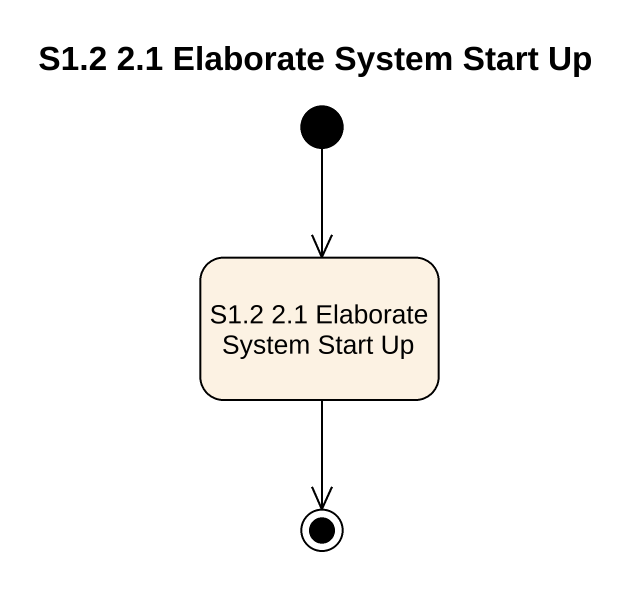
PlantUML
@startuml
title S1.2 2.1 Elaborate System Start Up
hide empty description
state "S1.2 2.1 Elaborate System Start Up" as S1_2_2_1_Elaborate_System
[*] --> S1_2_2_1_Elaborate_System
S1_2_2_1_Elaborate_System --> [*]
@enduml
